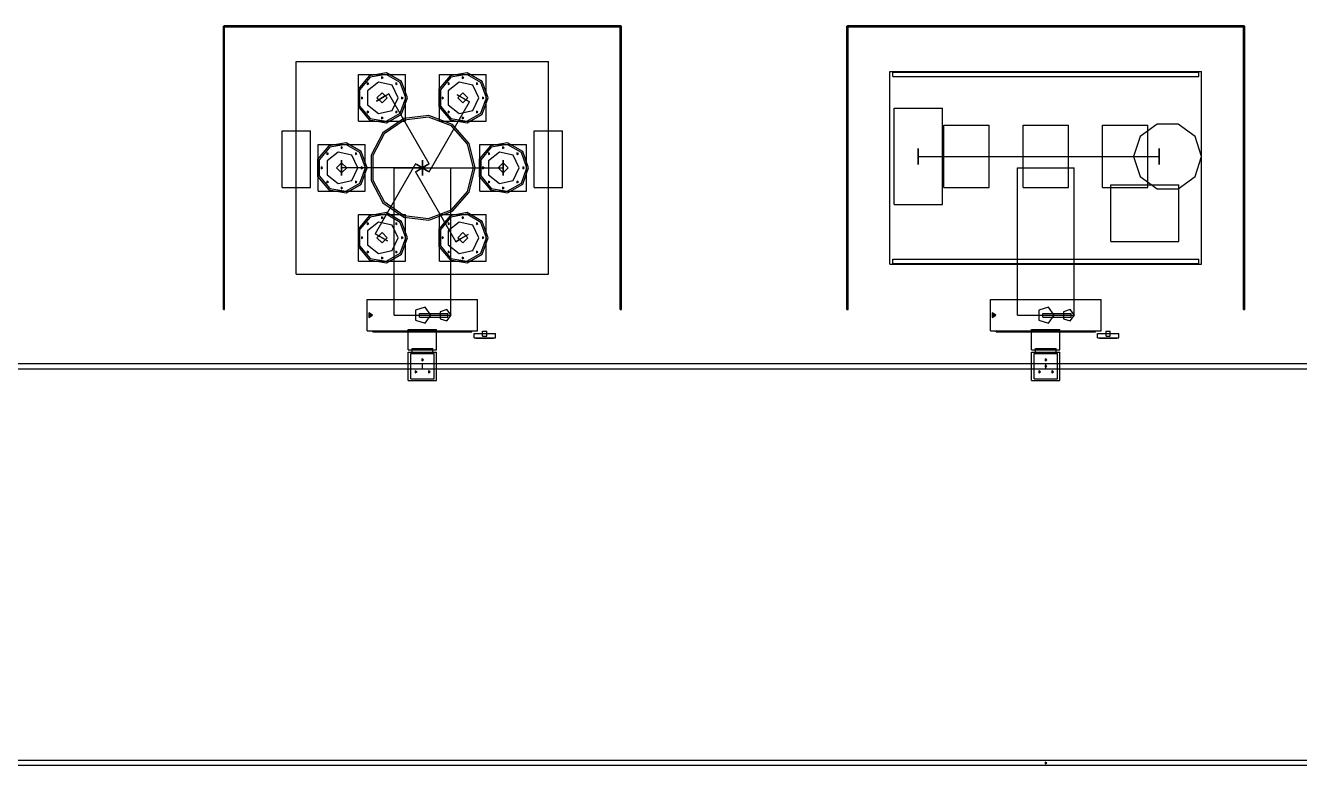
# Model space of a CAD drawing. Header units: millimetres. Extents: x 155910 to 349090, y -230090 to -203978.
# Drawn here: x 207993 to 252954, y -230090 to -203978 of the extents above; entities that cross this region are included whole.
import ezdxf

# ---------------------------------------------------------------- set-up
doc = ezdxf.new("R2010")
doc.units = ezdxf.units.MM

msp = doc.modelspace()

# ---------------------------------------------------------------- linework, layer by layer
at = {"layer": 'V6_FAB1_PORT_DEPO'}
for p, q in [((221500, -215420), (221500, -214700)), ((221500, -215420), (221500, -214700)), ((221500, -214700), (222500, -214700)), ((221500, -214700), (222500, -214700)), ((222500, -215420), (222500, -214700)), ((222500, -215420), (222500, -214700)), ((221500, -215420), (222500, -215420)), ((221500, -215420), (222500, -215420)), ((221500, -216500), (221500, -215500)), ((221500, -216500), (221500, -215500)), ((221500, -215500), (222500, -215500)), ((221500, -215500), (222500, -215500)), ((221590, -216450), (221590, -215550)), ((221590, -216450), (221590, -215550)), ((221590, -215550), (222410, -215550)), ((221590, -215550), (222410, -215550)), ((221635, -215500), (221635, -215380)), ((221635, -215500), (221635, -215380)), ((221635, -215380), (222365, -215380)), ((221635, -215380), (222365, -215380)), ((221635, -215500), (222365, -215500)), ((221635, -215500), (222365, -215500)), ((221710, -215527), (221710, -215503)), ((221710, -215527), (221710, -215503)), ((221710, -215503), (222290, -215503)), ((221710, -215503), (222290, -215503)), ((221710, -215527), (222290, -215527)), ((221710, -215527), (222290, -215527)), ((222040, -215780), (221980, -215745)), ((221980, -215745), (221980, -215815)), ((222040, -215780), (221980, -215745)), ((221980, -215745), (221980, -215815)), ((221980, -215815), (222040, -215780)), ((221980, -215815), (222040, -215780)), ((222290, -215527), (222290, -215503)), ((222290, -215527), (222290, -215503)), ((222365, -215500), (222365, -215380)), ((222365, -215500), (222365, -215380)), ((222410, -216450), (222410, -215550)), ((222410, -216450), (222410, -215550)), ((222500, -216500), (222500, -215500)), ((222500, -216500), (222500, -215500)), ((221810, -216200), (221750, -216165)), ((221750, -216165), (221750, -216235)), ((221810, -216200), (221750, -216165)), ((221750, -216165), (221750, -216235)), ((221750, -216235), (221810, -216200)), ((221750, -216235), (221810, -216200)), ((222270, -216200), (222210, -216165)), ((222210, -216165), (222210, -216235)), ((222270, -216200), (222210, -216165)), ((222210, -216165), (222210, -216235)), ((222210, -216235), (222270, -216200)), ((222210, -216235), (222270, -216200)), ((221500, -216500), (222500, -216500)), ((221500, -216500), (222500, -216500)), ((221590, -216450), (222410, -216450)), ((221590, -216450), (222410, -216450))]:
    msp.add_line(p, q, dxfattribs=at)
at = {"layer": 'V6_FAB1_PORT_IMPLANT'}
for p, q in [((243500, -215420), (243500, -214700)), ((243500, -215420), (243500, -214700)), ((243500, -214700), (244500, -214700)), ((243500, -214700), (244500, -214700)), ((244500, -215420), (244500, -214700)), ((244500, -215420), (244500, -214700)), ((243500, -215420), (244500, -215420)), ((243500, -215420), (244500, -215420)), ((243500, -216500), (243500, -215500)), ((243500, -216500), (243500, -215500)), ((243500, -215500), (244500, -215500)), ((243500, -215500), (244500, -215500)), ((243590, -216450), (243590, -215550)), ((243590, -216450), (243590, -215550)), ((243590, -215550), (244410, -215550)), ((243590, -215550), (244410, -215550)), ((243635, -215500), (243635, -215380)), ((243635, -215500), (243635, -215380)), ((243635, -215380), (244365, -215380)), ((243635, -215380), (244365, -215380)), ((243635, -215500), (244365, -215500)), ((243635, -215500), (244365, -215500)), ((243710, -215527), (243710, -215503)), ((243710, -215527), (243710, -215503)), ((243710, -215503), (244290, -215503)), ((243710, -215503), (244290, -215503)), ((243710, -215527), (244290, -215527)), ((243710, -215527), (244290, -215527)), ((244040, -215780), (243980, -215745)), ((243980, -215745), (243980, -215815)), ((244040, -215780), (243980, -215745)), ((243980, -215745), (243980, -215815)), ((243980, -215815), (244040, -215780)), ((243980, -215815), (244040, -215780)), ((244290, -215527), (244290, -215503)), ((244290, -215527), (244290, -215503)), ((244365, -215500), (244365, -215380)), ((244365, -215500), (244365, -215380)), ((244410, -216450), (244410, -215550)), ((244410, -216450), (244410, -215550)), ((244500, -216500), (244500, -215500)), ((244500, -216500), (244500, -215500)), ((243810, -216200), (243750, -216165)), ((243750, -216165), (243750, -216235)), ((243810, -216200), (243750, -216165)), ((243750, -216165), (243750, -216235)), ((243750, -216235), (243810, -216200)), ((243750, -216235), (243810, -216200)), ((244270, -216200), (244210, -216165)), ((244210, -216165), (244210, -216235)), ((244270, -216200), (244210, -216165)), ((244210, -216165), (244210, -216235)), ((244210, -216235), (244270, -216200)), ((244210, -216235), (244270, -216200)), ((243500, -216500), (244500, -216500)), ((243500, -216500), (244500, -216500)), ((243590, -216450), (244410, -216450)), ((243590, -216450), (244410, -216450))]:
    msp.add_line(p, q, dxfattribs=at)
at = {"layer": 'V6_FAB1_RAIL_01'}
for p, q in [((200000, -215910), (222000, -215910)), ((200000, -215910), (222000, -215910)), ((200000, -216090), (222000, -216090)), ((200000, -216090), (222000, -216090)), ((222000, -216090), (222000, -215910)), ((222000, -216090), (222000, -215910)), ((222000, -216090), (222000, -215910)), ((222000, -216090), (222000, -215910)), ((222000, -215910), (244000, -215910)), ((222000, -215910), (244000, -215910)), ((222000, -216090), (244000, -216090)), ((222000, -216090), (244000, -216090)), ((244034, -216000), (243983, -215971)), ((243983, -215971), (243983, -216029)), ((244034, -216000), (243983, -215971)), ((243983, -215971), (243983, -216029)), ((243983, -216029), (244034, -216000)), ((243983, -216029), (244034, -216000)), ((244000, -216090), (244000, -215910)), ((244000, -216090), (244000, -215910)), ((244000, -216090), (244000, -215910)), ((244000, -216090), (244000, -215910)), ((244000, -215910), (266000, -215910)), ((244000, -215910), (266000, -215910)), ((244000, -216090), (266000, -216090)), ((244000, -216090), (266000, -216090)), ((347000, -229910), (158000, -229910)), ((347000, -229910), (158000, -229910)), ((347000, -230090), (158000, -230090)), ((347000, -230090), (158000, -230090)), ((244034, -230000), (243983, -229971)), ((243983, -229971), (243983, -230029)), ((244034, -230000), (243983, -229971)), ((243983, -229971), (243983, -230029)), ((243983, -230029), (244034, -230000)), ((243983, -230029), (244034, -230000))]:
    msp.add_line(p, q, dxfattribs=at)
at = {"layer": 'V6_FAB1_TOOL_DEPO'}
for p, q in [((214978, -214000), (214978, -204000)), ((214978, -214000), (214978, -204000)), ((214978, -204000), (215022, -204000)), ((214978, -204000), (215022, -204000)), ((215000, -204022), (215000, -203978)), ((215000, -204022), (215000, -203978)), ((215000, -203978), (229000, -203978)), ((215000, -203978), (229000, -203978)), ((215000, -204022), (229000, -204022)), ((215000, -204022), (229000, -204022)), ((215022, -214000), (215022, -204000)), ((215022, -214000), (215022, -204000)), ((228978, -214000), (228978, -204000)), ((228978, -214000), (228978, -204000)), ((228978, -204000), (229022, -204000)), ((228978, -204000), (229022, -204000)), ((229000, -204022), (229000, -203978)), ((229000, -204022), (229000, -203978)), ((229022, -214000), (229022, -204000)), ((229022, -214000), (229022, -204000)), ((217550, -212750), (217550, -205250)), ((217550, -212750), (217550, -205250)), ((217550, -205250), (226450, -205250)), ((217550, -205250), (226450, -205250)), ((226450, -212750), (226450, -205250)), ((226450, -212750), (226450, -205250)), ((220125, -205752), (219729, -206224)), ((220125, -205752), (219729, -206224)), ((219750, -207357), (219750, -205707)), ((219750, -207357), (219750, -205707)), ((219750, -205707), (221400, -205707)), ((219750, -205707), (221400, -205707)), ((220155, -205804), (219786, -206245)), ((220155, -205804), (219786, -206245)), ((220731, -205646), (220125, -205752)), ((220731, -205646), (220125, -205752)), ((220721, -205705), (220155, -205804)), ((220721, -205705), (220155, -205804)), ((220610, -205822), (220558, -205792)), ((220558, -205792), (220558, -205852)), ((220610, -205822), (220558, -205792)), ((220558, -205792), (220558, -205852)), ((220558, -205852), (220610, -205822)), ((220558, -205852), (220610, -205822)), ((221218, -205992), (220721, -205705)), ((221218, -205992), (220721, -205705)), ((221264, -205953), (220731, -205646)), ((221264, -205953), (220731, -205646)), ((221400, -207357), (221400, -205707)), ((221400, -207357), (221400, -205707)), ((222975, -205752), (222579, -206224)), ((222975, -205752), (222579, -206224)), ((222600, -207357), (222600, -205707)), ((222600, -207357), (222600, -205707)), ((222600, -205707), (224250, -205707)), ((222600, -205707), (224250, -205707)), ((223005, -205804), (222636, -206245)), ((223005, -205804), (222636, -206245)), ((223581, -205646), (222975, -205752)), ((223581, -205646), (222975, -205752)), ((223571, -205705), (223005, -205804)), ((223571, -205705), (223005, -205804)), ((223460, -205822), (223408, -205792)), ((223408, -205792), (223408, -205852)), ((223460, -205822), (223408, -205792)), ((223408, -205792), (223408, -205852)), ((223408, -205852), (223460, -205822)), ((223408, -205852), (223460, -205822)), ((224068, -205992), (223571, -205705)), ((224068, -205992), (223571, -205705)), ((224114, -205953), (223581, -205646)), ((224114, -205953), (223581, -205646)), ((224250, -207357), (224250, -205707)), ((224250, -207357), (224250, -205707)), ((219729, -206224), (219729, -206840)), ((219729, -206224), (219729, -206840)), ((219786, -206245), (219786, -206819)), ((219786, -206245), (219786, -206819)), ((220108, -206030), (220055, -205999)), ((220055, -205999), (220055, -206060)), ((220108, -206030), (220055, -205999)), ((220055, -205999), (220055, -206060)), ((220055, -206060), (220108, -206030)), ((220055, -206060), (220108, -206030)), ((220448, -205976), (220061, -206285)), ((220448, -205976), (220061, -206285)), ((220061, -206285), (220061, -206779)), ((220061, -206285), (220061, -206779)), ((220575, -206352), (220395, -206532)), ((220575, -206352), (220395, -206532)), ((220930, -206086), (220448, -205976)), ((220930, -206086), (220448, -205976)), ((220755, -206532), (220575, -206352)), ((220755, -206532), (220575, -206352)), ((221145, -206532), (220930, -206086)), ((221145, -206532), (220930, -206086)), ((221112, -206030), (221060, -205999)), ((221060, -205999), (221060, -206060)), ((221112, -206030), (221060, -205999)), ((221060, -205999), (221060, -206060)), ((221060, -206060), (221112, -206030)), ((221060, -206060), (221112, -206030)), ((221415, -206532), (221218, -205992)), ((221415, -206532), (221218, -205992)), ((221475, -206532), (221264, -205953)), ((221475, -206532), (221264, -205953)), ((222579, -206224), (222579, -206840)), ((222579, -206224), (222579, -206840)), ((222636, -206245), (222636, -206819)), ((222636, -206245), (222636, -206819)), ((222958, -206030), (222905, -205999)), ((222905, -205999), (222905, -206060)), ((222958, -206030), (222905, -205999)), ((222905, -205999), (222905, -206060)), ((222905, -206060), (222958, -206030)), ((222905, -206060), (222958, -206030)), ((223298, -205976), (222911, -206285)), ((223298, -205976), (222911, -206285)), ((222911, -206285), (222911, -206779)), ((222911, -206285), (222911, -206779)), ((223425, -206352), (223245, -206532)), ((223425, -206352), (223245, -206532)), ((223780, -206086), (223298, -205976)), ((223780, -206086), (223298, -205976)), ((223605, -206532), (223425, -206352)), ((223605, -206532), (223425, -206352)), ((223995, -206532), (223780, -206086)), ((223995, -206532), (223780, -206086)), ((223962, -206030), (223910, -205999)), ((223910, -205999), (223910, -206060)), ((223962, -206030), (223910, -205999)), ((223910, -205999), (223910, -206060)), ((223910, -206060), (223962, -206030)), ((223910, -206060), (223962, -206030)), ((224265, -206532), (224068, -205992)), ((224265, -206532), (224068, -205992)), ((224325, -206532), (224114, -205953)), ((224325, -206532), (224114, -205953)), ((219786, -206819), (220155, -207259)), ((219786, -206819), (220155, -207259)), ((219900, -206532), (219847, -206502)), ((219847, -206502), (219847, -206562)), ((219900, -206532), (219847, -206502)), ((219847, -206502), (219847, -206562)), ((219847, -206562), (219900, -206532)), ((219847, -206562), (219900, -206532)), ((220061, -206779), (220448, -207088)), ((220061, -206779), (220448, -207088)), ((220650, -206489), (220379, -206645)), ((220379, -206645), (220650, -206489)), ((220395, -206532), (220575, -206712)), ((220395, -206532), (220575, -206712)), ((220575, -206712), (220755, -206532)), ((220575, -206712), (220755, -206532)), ((220817, -206392), (220650, -206489)), ((220650, -206489), (220817, -206392)), ((222242, -208860), (220817, -206392)), ((220930, -206977), (221145, -206532)), ((220930, -206977), (221145, -206532)), ((221218, -207072), (221415, -206532)), ((221218, -207072), (221415, -206532)), ((221264, -207110), (221475, -206532)), ((221264, -207110), (221475, -206532)), ((221320, -206532), (221268, -206502)), ((221268, -206502), (221268, -206562)), ((221320, -206532), (221268, -206502)), ((221268, -206502), (221268, -206562)), ((221268, -206562), (221320, -206532)), ((221268, -206562), (221320, -206532)), ((222242, -209140), (223667, -206672)), ((222636, -206819), (223005, -207259)), ((222636, -206819), (223005, -207259)), ((222750, -206532), (222698, -206502)), ((222698, -206502), (222698, -206562)), ((222750, -206532), (222698, -206502)), ((222698, -206502), (222698, -206562)), ((222698, -206562), (222750, -206532)), ((222698, -206562), (222750, -206532)), ((222911, -206779), (223298, -207088)), ((222911, -206779), (223298, -207088)), ((223500, -206575), (223229, -206419)), ((223229, -206419), (223500, -206575)), ((223245, -206532), (223425, -206712)), ((223245, -206532), (223425, -206712)), ((223425, -206712), (223605, -206532)), ((223425, -206712), (223605, -206532)), ((223667, -206672), (223500, -206575)), ((223500, -206575), (223667, -206672)), ((223780, -206977), (223995, -206532)), ((223780, -206977), (223995, -206532)), ((224068, -207072), (224265, -206532)), ((224068, -207072), (224265, -206532)), ((224114, -207110), (224325, -206532)), ((224114, -207110), (224325, -206532)), ((224170, -206532), (224118, -206502)), ((224118, -206502), (224118, -206562)), ((224170, -206532), (224118, -206502)), ((224118, -206502), (224118, -206562)), ((224118, -206562), (224170, -206532)), ((224118, -206562), (224170, -206532)), ((219729, -206840), (220125, -207311)), ((219729, -206840), (220125, -207311)), ((220108, -207034), (220055, -207004)), ((220055, -207004), (220055, -207064)), ((220108, -207034), (220055, -207004)), ((220055, -207004), (220055, -207064)), ((220055, -207064), (220108, -207034)), ((220055, -207064), (220108, -207034)), ((220155, -207259), (220721, -207359)), ((220155, -207259), (220721, -207359)), ((220448, -207088), (220930, -206977)), ((220448, -207088), (220930, -206977)), ((220610, -207242), (220558, -207212)), ((220558, -207212), (220558, -207272)), ((220610, -207242), (220558, -207212)), ((220558, -207212), (220558, -207272)), ((220558, -207272), (220610, -207242)), ((220558, -207272), (220610, -207242)), ((221340, -207261), (220608, -207767)), ((221340, -207261), (220608, -207767)), ((220721, -207359), (221218, -207072)), ((220721, -207359), (221218, -207072)), ((220731, -207418), (221264, -207110)), ((220731, -207418), (221264, -207110)), ((221112, -207034), (221060, -207004)), ((221060, -207004), (221060, -207064)), ((221112, -207034), (221060, -207004)), ((221060, -207004), (221060, -207064)), ((221060, -207064), (221112, -207034)), ((221060, -207064), (221112, -207034)), ((222224, -207154), (221340, -207261)), ((222224, -207154), (221340, -207261)), ((222217, -207213), (221362, -207317)), ((222217, -207213), (221362, -207317)), ((223023, -207519), (222217, -207213)), ((223023, -207519), (222217, -207213)), ((223057, -207469), (222224, -207154)), ((223057, -207469), (222224, -207154)), ((222579, -206840), (222975, -207311)), ((222579, -206840), (222975, -207311)), ((222958, -207034), (222905, -207004)), ((222905, -207004), (222905, -207064)), ((222958, -207034), (222905, -207004)), ((222905, -207004), (222905, -207064)), ((222905, -207064), (222958, -207034)), ((222905, -207064), (222958, -207034)), ((223005, -207259), (223571, -207359)), ((223005, -207259), (223571, -207359)), ((223298, -207088), (223780, -206977)), ((223298, -207088), (223780, -206977)), ((223460, -207242), (223408, -207212)), ((223408, -207212), (223408, -207272)), ((223460, -207242), (223408, -207212)), ((223408, -207212), (223408, -207272)), ((223408, -207272), (223460, -207242)), ((223408, -207272), (223460, -207242)), ((223571, -207359), (224068, -207072)), ((223571, -207359), (224068, -207072)), ((223581, -207418), (224114, -207110)), ((223581, -207418), (224114, -207110)), ((223962, -207034), (223910, -207004)), ((223910, -207004), (223910, -207064)), ((223962, -207034), (223910, -207004)), ((223910, -207004), (223910, -207064)), ((223910, -207064), (223962, -207034)), ((223910, -207064), (223962, -207034)), ((217050, -209700), (217050, -207700)), ((217050, -209700), (217050, -207700)), ((217050, -207700), (218050, -207700)), ((217050, -207700), (218050, -207700)), ((218050, -209700), (218050, -207700)), ((218050, -209700), (218050, -207700)), ((219750, -207357), (221400, -207357)), ((219750, -207357), (221400, -207357)), ((220125, -207311), (220731, -207418)), ((220125, -207311), (220731, -207418)), ((221362, -207317), (220653, -207806)), ((221362, -207317), (220653, -207806)), ((222600, -207357), (224250, -207357)), ((222600, -207357), (224250, -207357)), ((222975, -207311), (223581, -207418)), ((222975, -207311), (223581, -207418)), ((223594, -208163), (223023, -207519)), ((223594, -208163), (223023, -207519)), ((223647, -208136), (223057, -207469)), ((223647, -208136), (223057, -207469)), ((225950, -209700), (225950, -207700)), ((225950, -209700), (225950, -207700)), ((225950, -207700), (226950, -207700)), ((225950, -207700), (226950, -207700)), ((226950, -209700), (226950, -207700)), ((226950, -209700), (226950, -207700)), ((219306, -208114), (218700, -208221)), ((219306, -208114), (218700, -208221)), ((219839, -208421), (219306, -208114)), ((219839, -208421), (219306, -208114)), ((220608, -207767), (220194, -208555)), ((220608, -207767), (220194, -208555)), ((220653, -207806), (220252, -208569)), ((220653, -207806), (220252, -208569)), ((223800, -209000), (223594, -208163)), ((223800, -209000), (223594, -208163)), ((223860, -209000), (223647, -208136)), ((223860, -209000), (223647, -208136)), ((225006, -208114), (224400, -208221)), ((225006, -208114), (224400, -208221)), ((225539, -208421), (225006, -208114)), ((225539, -208421), (225006, -208114)), ((218700, -208221), (218304, -208692)), ((218700, -208221), (218304, -208692)), ((218325, -209825), (218325, -208175)), ((218325, -209825), (218325, -208175)), ((218325, -208175), (219975, -208175)), ((218325, -208175), (219975, -208175)), ((218730, -208273), (218361, -208713)), ((218730, -208273), (218361, -208713)), ((218683, -208498), (218630, -208468)), ((218630, -208468), (218630, -208528)), ((218683, -208498), (218630, -208468)), ((218630, -208468), (218630, -208528)), ((218630, -208528), (218683, -208498)), ((218630, -208528), (218683, -208498)), ((219023, -208444), (218636, -208753)), ((219023, -208444), (218636, -208753)), ((219296, -208173), (218730, -208273)), ((219296, -208173), (218730, -208273)), ((219505, -208554), (219023, -208444)), ((219505, -208554), (219023, -208444)), ((219185, -208290), (219132, -208260)), ((219132, -208260), (219132, -208320)), ((219185, -208290), (219132, -208260)), ((219132, -208260), (219132, -208320)), ((219132, -208320), (219185, -208290)), ((219132, -208320), (219185, -208290)), ((219793, -208460), (219296, -208173)), ((219793, -208460), (219296, -208173)), ((219720, -209000), (219505, -208554)), ((219720, -209000), (219505, -208554)), ((219687, -208498), (219635, -208468)), ((219635, -208468), (219635, -208528)), ((219687, -208498), (219635, -208468)), ((219635, -208468), (219635, -208528)), ((219635, -208528), (219687, -208498)), ((219635, -208528), (219687, -208498)), ((219990, -209000), (219793, -208460)), ((219990, -209000), (219793, -208460)), ((220050, -209000), (219839, -208421)), ((220050, -209000), (219839, -208421)), ((219975, -209825), (219975, -208175)), ((219975, -209825), (219975, -208175)), ((220194, -208555), (220194, -209445)), ((220194, -208555), (220194, -209445)), ((220252, -208569), (220252, -209431)), ((220252, -208569), (220252, -209431)), ((224400, -208221), (224004, -208692)), ((224400, -208221), (224004, -208692)), ((224025, -209825), (224025, -208175)), ((224025, -209825), (224025, -208175)), ((224025, -208175), (225675, -208175)), ((224025, -208175), (225675, -208175)), ((224430, -208273), (224061, -208713)), ((224430, -208273), (224061, -208713)), ((224383, -208498), (224330, -208468)), ((224330, -208468), (224330, -208528)), ((224383, -208498), (224330, -208468)), ((224330, -208468), (224330, -208528)), ((224330, -208528), (224383, -208498)), ((224330, -208528), (224383, -208498)), ((224723, -208444), (224336, -208753)), ((224723, -208444), (224336, -208753)), ((224996, -208173), (224430, -208273)), ((224996, -208173), (224430, -208273)), ((225205, -208554), (224723, -208444)), ((225205, -208554), (224723, -208444)), ((224885, -208290), (224832, -208260)), ((224832, -208260), (224832, -208320)), ((224885, -208290), (224832, -208260)), ((224832, -208260), (224832, -208320)), ((224832, -208320), (224885, -208290)), ((224832, -208320), (224885, -208290)), ((225493, -208460), (224996, -208173)), ((225493, -208460), (224996, -208173)), ((225420, -209000), (225205, -208554)), ((225420, -209000), (225205, -208554)), ((225387, -208498), (225335, -208468)), ((225335, -208468), (225335, -208528)), ((225387, -208498), (225335, -208468)), ((225335, -208468), (225335, -208528)), ((225335, -208528), (225387, -208498)), ((225335, -208528), (225387, -208498)), ((225690, -209000), (225493, -208460)), ((225690, -209000), (225493, -208460)), ((225750, -209000), (225539, -208421)), ((225750, -209000), (225539, -208421)), ((225675, -209825), (225675, -208175)), ((225675, -209825), (225675, -208175)), ((218304, -208692), (218304, -209308)), ((218304, -208692), (218304, -209308)), ((218361, -208713), (218361, -209287)), ((218361, -208713), (218361, -209287)), ((218475, -209000), (218422, -208970)), ((218422, -208970), (218422, -209030)), ((218475, -209000), (218422, -208970)), ((218422, -208970), (218422, -209030)), ((218422, -209030), (218475, -209000)), ((218422, -209030), (218475, -209000)), ((218636, -208753), (218636, -209247)), ((218636, -208753), (218636, -209247)), ((219150, -208820), (218970, -209000)), ((219150, -208820), (218970, -209000)), ((218970, -209000), (219150, -209180)), ((218970, -209000), (219150, -209180)), ((219150, -208835), (219150, -208734)), ((219150, -208734), (219150, -209000)), ((219330, -209000), (219150, -208820)), ((219330, -209000), (219150, -208820)), ((219150, -209165), (219150, -208835)), ((219150, -209180), (219330, -209000)), ((219150, -209180), (219330, -209000)), ((219150, -209000), (219150, -209266)), ((222000, -209000), (219150, -209000)), ((219505, -209446), (219720, -209000)), ((219505, -209446), (219720, -209000)), ((219793, -209540), (219990, -209000)), ((219793, -209540), (219990, -209000)), ((219839, -209579), (220050, -209000)), ((219839, -209579), (220050, -209000)), ((219895, -209000), (219842, -208970)), ((219842, -208970), (219842, -209030)), ((219895, -209000), (219842, -208970)), ((219842, -208970), (219842, -209030)), ((219842, -209030), (219895, -209000)), ((219842, -209030), (219895, -209000)), ((221758, -208860), (220333, -211328)), ((221000, -214200), (221000, -209000)), ((221000, -214200), (221000, -209000)), ((221000, -209000), (223000, -209000)), ((221000, -209000), (223000, -209000)), ((221758, -208860), (221925, -208957)), ((221925, -208957), (221758, -208860)), ((221758, -209140), (221925, -209043)), ((221925, -209043), (221758, -209140)), ((222075, -209043), (221804, -208887)), ((221804, -208887), (222075, -209043)), ((222075, -208957), (221804, -209113)), ((221804, -209113), (222075, -208957)), ((221925, -209043), (222196, -208887)), ((222196, -208887), (221925, -209043)), ((221925, -208957), (222196, -209113)), ((222196, -209113), (221925, -208957)), ((222000, -208835), (222000, -208734)), ((222000, -208734), (222000, -209000)), ((222000, -208835), (222000, -208734)), ((222000, -208734), (222000, -209000)), ((222000, -209165), (222000, -208835)), ((222000, -209165), (222000, -208835)), ((222000, -209000), (224850, -209000)), ((222000, -209000), (222000, -209266)), ((222000, -209000), (222000, -209266)), ((222242, -208860), (222075, -208957)), ((222075, -208957), (222242, -208860)), ((222242, -209140), (222075, -209043)), ((222075, -209043), (222242, -209140)), ((223000, -214200), (223000, -209000)), ((223000, -214200), (223000, -209000)), ((223594, -209837), (223800, -209000)), ((223594, -209837), (223800, -209000)), ((223647, -209864), (223860, -209000)), ((223647, -209864), (223860, -209000)), ((224004, -208692), (224004, -209308)), ((224004, -208692), (224004, -209308)), ((224061, -208713), (224061, -209287)), ((224061, -208713), (224061, -209287)), ((224175, -209000), (224122, -208970)), ((224122, -208970), (224122, -209030)), ((224175, -209000), (224122, -208970)), ((224122, -208970), (224122, -209030)), ((224122, -209030), (224175, -209000)), ((224122, -209030), (224175, -209000)), ((224336, -208753), (224336, -209247)), ((224336, -208753), (224336, -209247)), ((224850, -208820), (224670, -209000)), ((224850, -208820), (224670, -209000)), ((224670, -209000), (224850, -209180)), ((224670, -209000), (224850, -209180)), ((224850, -208835), (224850, -208734)), ((224850, -208734), (224850, -209000)), ((225030, -209000), (224850, -208820)), ((225030, -209000), (224850, -208820)), ((224850, -209165), (224850, -208835)), ((224850, -209180), (225030, -209000)), ((224850, -209180), (225030, -209000)), ((224850, -209000), (224850, -209266)), ((225205, -209446), (225420, -209000)), ((225205, -209446), (225420, -209000)), ((225493, -209540), (225690, -209000)), ((225493, -209540), (225690, -209000)), ((225539, -209579), (225750, -209000)), ((225539, -209579), (225750, -209000)), ((225595, -209000), (225542, -208970)), ((225542, -208970), (225542, -209030)), ((225595, -209000), (225542, -208970)), ((225542, -208970), (225542, -209030)), ((225542, -209030), (225595, -209000)), ((225542, -209030), (225595, -209000)), ((218304, -209308), (218700, -209779)), ((218304, -209308), (218700, -209779)), ((218361, -209287), (218730, -209727)), ((218361, -209287), (218730, -209727)), ((218683, -209502), (218630, -209472)), ((218630, -209472), (218630, -209532)), ((218683, -209502), (218630, -209472)), ((218630, -209472), (218630, -209532)), ((218630, -209532), (218683, -209502)), ((218630, -209532), (218683, -209502)), ((218636, -209247), (219023, -209556)), ((218636, -209247), (219023, -209556)), ((219023, -209556), (219505, -209446)), ((219023, -209556), (219505, -209446)), ((219150, -209266), (219150, -209165)), ((219687, -209502), (219635, -209472)), ((219635, -209472), (219635, -209532)), ((219687, -209502), (219635, -209472)), ((219635, -209472), (219635, -209532)), ((219635, -209532), (219687, -209502)), ((219635, -209532), (219687, -209502)), ((220194, -209445), (220608, -210233)), ((220194, -209445), (220608, -210233)), ((220252, -209431), (220653, -210194)), ((220252, -209431), (220653, -210194)), ((221758, -209140), (223183, -211608)), ((222000, -209266), (222000, -209165)), ((222000, -209266), (222000, -209165)), ((224004, -209308), (224400, -209779)), ((224004, -209308), (224400, -209779)), ((224061, -209287), (224430, -209727)), ((224061, -209287), (224430, -209727)), ((224383, -209502), (224330, -209472)), ((224330, -209472), (224330, -209532)), ((224383, -209502), (224330, -209472)), ((224330, -209472), (224330, -209532)), ((224330, -209532), (224383, -209502)), ((224330, -209532), (224383, -209502)), ((224336, -209247), (224723, -209556)), ((224336, -209247), (224723, -209556)), ((224723, -209556), (225205, -209446)), ((224723, -209556), (225205, -209446)), ((224850, -209266), (224850, -209165)), ((225387, -209502), (225335, -209472)), ((225335, -209472), (225335, -209532)), ((225387, -209502), (225335, -209472)), ((225335, -209472), (225335, -209532)), ((225335, -209532), (225387, -209502)), ((225335, -209532), (225387, -209502)), ((217050, -209700), (218050, -209700)), ((217050, -209700), (218050, -209700)), ((218325, -209825), (219975, -209825)), ((218325, -209825), (219975, -209825)), ((218700, -209779), (219306, -209886)), ((218700, -209779), (219306, -209886)), ((218730, -209727), (219296, -209827)), ((218730, -209727), (219296, -209827)), ((219185, -209710), (219132, -209680)), ((219132, -209680), (219132, -209740)), ((219185, -209710), (219132, -209680)), ((219132, -209680), (219132, -209740)), ((219132, -209740), (219185, -209710)), ((219132, -209740), (219185, -209710)), ((219296, -209827), (219793, -209540)), ((219296, -209827), (219793, -209540)), ((219306, -209886), (219839, -209579)), ((219306, -209886), (219839, -209579)), ((223023, -210481), (223594, -209837)), ((223023, -210481), (223594, -209837)), ((223057, -210531), (223647, -209864)), ((223057, -210531), (223647, -209864)), ((224025, -209825), (225675, -209825)), ((224025, -209825), (225675, -209825)), ((224400, -209779), (225006, -209886)), ((224400, -209779), (225006, -209886)), ((224430, -209727), (224996, -209827)), ((224430, -209727), (224996, -209827)), ((224885, -209710), (224832, -209680)), ((224832, -209680), (224832, -209740)), ((224885, -209710), (224832, -209680)), ((224832, -209680), (224832, -209740)), ((224832, -209740), (224885, -209710)), ((224832, -209740), (224885, -209710)), ((224996, -209827), (225493, -209540)), ((224996, -209827), (225493, -209540)), ((225006, -209886), (225539, -209579)), ((225006, -209886), (225539, -209579)), ((225950, -209700), (226950, -209700)), ((225950, -209700), (226950, -209700)), ((220608, -210233), (221340, -210739)), ((220608, -210233), (221340, -210739)), ((220653, -210194), (221362, -210683)), ((220653, -210194), (221362, -210683)), ((220125, -210689), (219729, -211160)), ((220125, -210689), (219729, -211160)), ((219750, -212293), (219750, -210643)), ((219750, -212293), (219750, -210643)), ((219750, -210643), (221400, -210643)), ((219750, -210643), (221400, -210643)), ((220155, -210741), (219786, -211181)), ((220155, -210741), (219786, -211181)), ((220731, -210582), (220125, -210689)), ((220731, -210582), (220125, -210689)), ((220721, -210641), (220155, -210741)), ((220721, -210641), (220155, -210741)), ((220610, -210758), (220558, -210728)), ((220558, -210728), (220558, -210788)), ((220610, -210758), (220558, -210728)), ((220558, -210728), (220558, -210788)), ((220558, -210788), (220610, -210758)), ((220558, -210788), (220610, -210758)), ((221218, -210928), (220721, -210641)), ((221218, -210928), (220721, -210641)), ((221264, -210890), (220731, -210582)), ((221264, -210890), (220731, -210582)), ((221340, -210739), (222224, -210846)), ((221340, -210739), (222224, -210846)), ((221362, -210683), (222217, -210787)), ((221362, -210683), (222217, -210787)), ((221400, -212293), (221400, -210643)), ((221400, -212293), (221400, -210643)), ((222217, -210787), (223023, -210481)), ((222217, -210787), (223023, -210481)), ((222224, -210846), (223057, -210531)), ((222224, -210846), (223057, -210531)), ((222975, -210689), (222579, -211160)), ((222975, -210689), (222579, -211160)), ((222600, -212293), (222600, -210643)), ((222600, -212293), (222600, -210643)), ((222600, -210643), (224250, -210643)), ((222600, -210643), (224250, -210643)), ((223005, -210741), (222636, -211181)), ((223005, -210741), (222636, -211181)), ((223581, -210582), (222975, -210689)), ((223581, -210582), (222975, -210689)), ((223571, -210641), (223005, -210741)), ((223571, -210641), (223005, -210741)), ((223460, -210758), (223408, -210728)), ((223408, -210728), (223408, -210788)), ((223460, -210758), (223408, -210728)), ((223408, -210728), (223408, -210788)), ((223408, -210788), (223460, -210758)), ((223408, -210788), (223460, -210758)), ((224068, -210928), (223571, -210641)), ((224068, -210928), (223571, -210641)), ((224114, -210890), (223581, -210582)), ((224114, -210890), (223581, -210582)), ((224250, -212293), (224250, -210643)), ((224250, -212293), (224250, -210643)), ((219729, -211160), (219729, -211776)), ((219729, -211160), (219729, -211776)), ((219786, -211181), (219786, -211755)), ((219786, -211181), (219786, -211755)), ((220108, -210966), (220055, -210936)), ((220055, -210936), (220055, -210996)), ((220108, -210966), (220055, -210936)), ((220055, -210936), (220055, -210996)), ((220055, -210996), (220108, -210966)), ((220055, -210996), (220108, -210966)), ((220448, -210912), (220061, -211221)), ((220448, -210912), (220061, -211221)), ((220061, -211221), (220061, -211715)), ((220061, -211221), (220061, -211715)), ((220575, -211288), (220395, -211468)), ((220575, -211288), (220395, -211468)), ((220930, -211023), (220448, -210912)), ((220930, -211023), (220448, -210912)), ((220755, -211468), (220575, -211288)), ((220755, -211468), (220575, -211288)), ((221145, -211468), (220930, -211023)), ((221145, -211468), (220930, -211023)), ((221112, -210966), (221060, -210936)), ((221060, -210936), (221060, -210996)), ((221112, -210966), (221060, -210936)), ((221060, -210936), (221060, -210996)), ((221060, -210996), (221112, -210966)), ((221060, -210996), (221112, -210966)), ((221415, -211468), (221218, -210928)), ((221415, -211468), (221218, -210928)), ((221475, -211468), (221264, -210890)), ((221475, -211468), (221264, -210890)), ((222579, -211160), (222579, -211776)), ((222579, -211160), (222579, -211776)), ((222636, -211181), (222636, -211755)), ((222636, -211181), (222636, -211755)), ((222958, -210966), (222905, -210936)), ((222905, -210936), (222905, -210996)), ((222958, -210966), (222905, -210936)), ((222905, -210936), (222905, -210996)), ((222905, -210996), (222958, -210966)), ((222905, -210996), (222958, -210966)), ((223298, -210912), (222911, -211221)), ((223298, -210912), (222911, -211221)), ((222911, -211221), (222911, -211715)), ((222911, -211221), (222911, -211715)), ((223425, -211288), (223245, -211468)), ((223425, -211288), (223245, -211468)), ((223780, -211023), (223298, -210912)), ((223780, -211023), (223298, -210912)), ((223605, -211468), (223425, -211288)), ((223605, -211468), (223425, -211288)), ((223995, -211468), (223780, -211023)), ((223995, -211468), (223780, -211023)), ((223962, -210966), (223910, -210936)), ((223910, -210936), (223910, -210996)), ((223962, -210966), (223910, -210936)), ((223910, -210936), (223910, -210996)), ((223910, -210996), (223962, -210966)), ((223910, -210996), (223962, -210966)), ((224265, -211468), (224068, -210928)), ((224265, -211468), (224068, -210928)), ((224325, -211468), (224114, -210890)), ((224325, -211468), (224114, -210890)), ((219786, -211755), (220155, -212196)), ((219786, -211755), (220155, -212196)), ((219900, -211468), (219847, -211438)), ((219847, -211438), (219847, -211498)), ((219900, -211468), (219847, -211438)), ((219847, -211438), (219847, -211498)), ((219847, -211498), (219900, -211468)), ((219847, -211498), (219900, -211468)), ((220061, -211715), (220448, -212024)), ((220061, -211715), (220448, -212024)), ((220333, -211328), (220500, -211425)), ((220500, -211425), (220333, -211328)), ((220395, -211468), (220575, -211648)), ((220395, -211468), (220575, -211648)), ((220500, -211425), (220771, -211581)), ((220771, -211581), (220500, -211425)), ((220575, -211648), (220755, -211468)), ((220575, -211648), (220755, -211468)), ((220930, -211914), (221145, -211468)), ((220930, -211914), (221145, -211468)), ((221218, -212008), (221415, -211468)), ((221218, -212008), (221415, -211468)), ((221264, -212047), (221475, -211468)), ((221264, -212047), (221475, -211468)), ((221320, -211468), (221268, -211438)), ((221268, -211438), (221268, -211498)), ((221320, -211468), (221268, -211438)), ((221268, -211438), (221268, -211498)), ((221268, -211498), (221320, -211468)), ((221268, -211498), (221320, -211468)), ((222636, -211755), (223005, -212196)), ((222636, -211755), (223005, -212196)), ((222750, -211468), (222698, -211438)), ((222698, -211438), (222698, -211498)), ((222750, -211468), (222698, -211438)), ((222698, -211438), (222698, -211498)), ((222698, -211498), (222750, -211468)), ((222698, -211498), (222750, -211468)), ((222911, -211715), (223298, -212024)), ((222911, -211715), (223298, -212024)), ((223183, -211608), (223350, -211511)), ((223350, -211511), (223183, -211608)), ((223245, -211468), (223425, -211648)), ((223245, -211468), (223425, -211648)), ((223350, -211511), (223621, -211355)), ((223621, -211355), (223350, -211511)), ((223425, -211648), (223605, -211468)), ((223425, -211648), (223605, -211468)), ((223780, -211914), (223995, -211468)), ((223780, -211914), (223995, -211468)), ((224068, -212008), (224265, -211468)), ((224068, -212008), (224265, -211468)), ((224114, -212047), (224325, -211468)), ((224114, -212047), (224325, -211468)), ((224170, -211468), (224118, -211438)), ((224118, -211438), (224118, -211498)), ((224170, -211468), (224118, -211438)), ((224118, -211438), (224118, -211498)), ((224118, -211498), (224170, -211468)), ((224118, -211498), (224170, -211468)), ((219729, -211776), (220125, -212248)), ((219729, -211776), (220125, -212248)), ((220108, -211970), (220055, -211940)), ((220055, -211940), (220055, -212001)), ((220108, -211970), (220055, -211940)), ((220055, -211940), (220055, -212001)), ((220055, -212001), (220108, -211970)), ((220055, -212001), (220108, -211970)), ((220155, -212196), (220721, -212295)), ((220155, -212196), (220721, -212295)), ((220448, -212024), (220930, -211914)), ((220448, -212024), (220930, -211914)), ((220610, -212178), (220558, -212148)), ((220558, -212148), (220558, -212208)), ((220610, -212178), (220558, -212148)), ((220558, -212148), (220558, -212208)), ((220558, -212208), (220610, -212178)), ((220558, -212208), (220610, -212178)), ((220721, -212295), (221218, -212008)), ((220721, -212295), (221218, -212008)), ((220731, -212354), (221264, -212047)), ((220731, -212354), (221264, -212047)), ((221112, -211970), (221060, -211940)), ((221060, -211940), (221060, -212001)), ((221112, -211970), (221060, -211940)), ((221060, -211940), (221060, -212001)), ((221060, -212001), (221112, -211970)), ((221060, -212001), (221112, -211970)), ((222579, -211776), (222975, -212248)), ((222579, -211776), (222975, -212248)), ((222958, -211970), (222905, -211940)), ((222905, -211940), (222905, -212001)), ((222958, -211970), (222905, -211940)), ((222905, -211940), (222905, -212001)), ((222905, -212001), (222958, -211970)), ((222905, -212001), (222958, -211970)), ((223005, -212196), (223571, -212295)), ((223005, -212196), (223571, -212295)), ((223298, -212024), (223780, -211914)), ((223298, -212024), (223780, -211914)), ((223460, -212178), (223408, -212148)), ((223408, -212148), (223408, -212208)), ((223460, -212178), (223408, -212148)), ((223408, -212148), (223408, -212208)), ((223408, -212208), (223460, -212178)), ((223408, -212208), (223460, -212178)), ((223571, -212295), (224068, -212008)), ((223571, -212295), (224068, -212008)), ((223581, -212354), (224114, -212047)), ((223581, -212354), (224114, -212047)), ((223962, -211970), (223910, -211940)), ((223910, -211940), (223910, -212001)), ((223962, -211970), (223910, -211940)), ((223910, -211940), (223910, -212001)), ((223910, -212001), (223962, -211970)), ((223910, -212001), (223962, -211970)), ((219750, -212293), (221400, -212293)), ((219750, -212293), (221400, -212293)), ((220125, -212248), (220731, -212354)), ((220125, -212248), (220731, -212354)), ((222600, -212293), (224250, -212293)), ((222600, -212293), (224250, -212293)), ((222975, -212248), (223581, -212354)), ((222975, -212248), (223581, -212354)), ((217550, -212750), (226450, -212750)), ((217550, -212750), (226450, -212750)), ((214978, -214000), (215022, -214000)), ((214978, -214000), (215022, -214000)), ((220050, -214750), (220050, -213650)), ((220050, -214750), (220050, -213650)), ((220050, -213650), (223950, -213650)), ((220050, -213650), (223950, -213650)), ((222093, -213915), (221757, -214024)), ((222093, -213915), (221757, -214024)), ((222300, -214200), (222093, -213915)), ((222300, -214200), (222093, -213915)), ((222865, -214000), (222630, -214077)), ((222865, -214000), (222630, -214077)), ((223010, -214200), (222865, -214000)), ((223010, -214200), (222865, -214000)), ((223950, -214750), (223950, -213650)), ((223950, -214750), (223950, -213650)), ((228978, -214000), (229022, -214000)), ((228978, -214000), (229022, -214000)), ((220240, -214200), (220105, -214122)), ((220105, -214122), (220105, -214278)), ((220240, -214200), (220105, -214122)), ((220105, -214122), (220105, -214278)), ((220240, -214200), (220105, -214122)), ((220105, -214122), (220105, -214278)), ((220240, -214200), (220105, -214122)), ((220105, -214122), (220105, -214278)), ((220240, -214200), (220105, -214122)), ((220105, -214122), (220105, -214278)), ((220240, -214200), (220105, -214122)), ((220105, -214122), (220105, -214278)), ((220105, -214278), (220240, -214200)), ((220105, -214278), (220240, -214200)), ((220105, -214278), (220240, -214200)), ((220105, -214278), (220240, -214200)), ((220105, -214278), (220240, -214200)), ((220105, -214278), (220240, -214200)), ((220195, -214200), (220128, -214161)), ((220128, -214161), (220128, -214239)), ((220195, -214200), (220128, -214161)), ((220128, -214161), (220128, -214239)), ((220128, -214239), (220195, -214200)), ((220128, -214239), (220195, -214200)), ((221000, -214200), (223000, -214200)), ((221000, -214200), (223000, -214200)), ((221757, -214024), (221757, -214376)), ((221757, -214024), (221757, -214376)), ((221757, -214376), (222093, -214485)), ((221757, -214376), (222093, -214485)), ((221900, -214265), (221900, -214135)), ((221900, -214265), (221900, -214135)), ((221900, -214135), (222900, -214135)), ((221900, -214135), (222900, -214135)), ((221900, -214265), (222900, -214265)), ((221900, -214265), (222900, -214265)), ((222093, -214485), (222300, -214200)), ((222093, -214485), (222300, -214200)), ((222630, -214077), (222630, -214323)), ((222630, -214077), (222630, -214323)), ((222630, -214323), (222865, -214400)), ((222630, -214323), (222865, -214400)), ((222865, -214400), (223010, -214200)), ((222865, -214400), (223010, -214200)), ((222900, -214265), (222900, -214135)), ((222900, -214265), (222900, -214135)), ((220050, -214750), (223950, -214750)), ((220050, -214750), (223950, -214750)), ((220250, -214788), (220250, -214748)), ((220250, -214788), (220250, -214748)), ((220250, -214748), (223750, -214748)), ((220250, -214748), (223750, -214748)), ((220250, -214788), (223750, -214788)), ((220250, -214788), (223750, -214788)), ((223750, -214788), (223750, -214748)), ((223750, -214788), (223750, -214748)), ((223825, -214995), (223825, -214845)), ((223825, -214995), (223825, -214845)), ((223825, -214845), (224575, -214845)), ((223825, -214845), (224575, -214845)), ((224125, -214940), (224125, -214760)), ((224125, -214940), (224125, -214760)), ((224125, -214760), (224275, -214760)), ((224125, -214760), (224275, -214760)), ((224275, -214940), (224275, -214760)), ((224275, -214940), (224275, -214760)), ((224575, -214995), (224575, -214845)), ((224575, -214995), (224575, -214845)), ((223825, -214995), (224575, -214995)), ((223825, -214995), (224575, -214995)), ((223890, -215011), (223890, -214999)), ((223890, -215011), (223890, -214999)), ((223890, -214999), (224510, -214999)), ((223890, -214999), (224510, -214999)), ((223890, -215011), (224510, -215011)), ((223890, -215011), (224510, -215011)), ((224125, -214940), (224275, -214940)), ((224125, -214940), (224275, -214940)), ((224510, -215011), (224510, -214999)), ((224510, -215011), (224510, -214999))]:
    msp.add_line(p, q, dxfattribs=at)
at = {"layer": 'V6_FAB1_TOOL_IMPLANT'}
for p, q in [((236978, -214000), (236978, -204000)), ((236978, -214000), (236978, -204000)), ((236978, -204000), (237022, -204000)), ((236978, -204000), (237022, -204000)), ((237000, -204022), (237000, -203978)), ((237000, -204022), (237000, -203978)), ((237000, -203978), (251000, -203978)), ((237000, -203978), (251000, -203978)), ((237000, -204022), (251000, -204022)), ((237000, -204022), (251000, -204022)), ((237022, -214000), (237022, -204000)), ((237022, -214000), (237022, -204000)), ((250978, -214000), (250978, -204000)), ((250978, -214000), (250978, -204000)), ((250978, -204000), (251022, -204000)), ((250978, -204000), (251022, -204000)), ((251000, -204022), (251000, -203978)), ((251000, -204022), (251000, -203978)), ((251022, -214000), (251022, -204000)), ((251022, -214000), (251022, -204000)), ((238500, -212400), (238500, -205600)), ((238500, -212400), (238500, -205600)), ((238500, -205600), (249500, -205600)), ((238500, -205600), (249500, -205600)), ((238600, -205780), (238600, -205620)), ((238600, -205780), (238600, -205620)), ((238600, -205620), (249400, -205620)), ((238600, -205620), (249400, -205620)), ((238600, -205780), (249400, -205780)), ((238600, -205780), (249400, -205780)), ((249400, -205780), (249400, -205620)), ((249400, -205780), (249400, -205620)), ((249500, -212400), (249500, -205600)), ((249500, -212400), (249500, -205600)), ((238650, -210300), (238650, -206900)), ((238650, -210300), (238650, -206900)), ((238650, -206900), (240350, -206900)), ((238650, -206900), (240350, -206900)), ((240350, -210300), (240350, -206900)), ((240350, -210300), (240350, -206900)), ((240400, -209700), (240400, -207500)), ((240400, -209700), (240400, -207500)), ((240400, -207500), (242000, -207500)), ((240400, -207500), (242000, -207500)), ((242000, -209700), (242000, -207500)), ((242000, -209700), (242000, -207500)), ((243200, -209700), (243200, -207500)), ((243200, -209700), (243200, -207500)), ((243200, -207500), (244800, -207500)), ((243200, -207500), (244800, -207500)), ((244800, -209700), (244800, -207500)), ((244800, -209700), (244800, -207500)), ((246000, -209700), (246000, -207500)), ((246000, -209700), (246000, -207500)), ((246000, -207500), (247600, -207500)), ((246000, -207500), (247600, -207500)), ((247929, -207459), (247329, -207895)), ((247929, -207459), (247329, -207895)), ((247600, -209700), (247600, -207500)), ((247600, -209700), (247600, -207500)), ((248671, -207459), (247929, -207459)), ((248671, -207459), (247929, -207459)), ((249271, -207895), (248671, -207459)), ((249271, -207895), (248671, -207459)), ((247329, -207895), (247100, -208600)), ((247329, -207895), (247100, -208600)), ((249500, -208600), (249271, -207895)), ((249500, -208600), (249271, -207895)), ((239500, -208424), (239500, -208315)), ((239500, -208315), (239500, -208600)), ((239500, -208776), (239500, -208424)), ((239500, -208600), (248000, -208600)), ((239500, -208600), (239500, -208885)), ((247100, -208600), (247329, -209305)), ((247100, -208600), (247329, -209305)), ((248000, -208424), (248000, -208315)), ((248000, -208315), (248000, -208600)), ((248000, -208776), (248000, -208424)), ((248000, -208600), (248000, -208885)), ((249271, -209305), (249500, -208600)), ((249271, -209305), (249500, -208600)), ((239500, -208885), (239500, -208776)), ((243000, -214200), (243000, -209000)), ((243000, -214200), (243000, -209000)), ((243000, -209000), (245000, -209000)), ((243000, -209000), (245000, -209000)), ((245000, -214200), (245000, -209000)), ((245000, -214200), (245000, -209000)), ((248000, -208885), (248000, -208776)), ((247329, -209305), (247929, -209741)), ((247329, -209305), (247929, -209741)), ((248671, -209741), (249271, -209305)), ((248671, -209741), (249271, -209305)), ((240400, -209700), (242000, -209700)), ((240400, -209700), (242000, -209700)), ((243200, -209700), (244800, -209700)), ((243200, -209700), (244800, -209700)), ((246000, -209700), (247600, -209700)), ((246000, -209700), (247600, -209700)), ((246300, -211600), (246300, -209600)), ((246300, -211600), (246300, -209600)), ((246300, -209600), (248700, -209600)), ((246300, -209600), (248700, -209600)), ((247929, -209741), (248671, -209741)), ((247929, -209741), (248671, -209741)), ((248700, -211600), (248700, -209600)), ((248700, -211600), (248700, -209600)), ((238650, -210300), (240350, -210300)), ((238650, -210300), (240350, -210300)), ((246300, -211600), (248700, -211600)), ((246300, -211600), (248700, -211600)), ((238500, -212400), (249500, -212400)), ((238500, -212400), (249500, -212400)), ((238600, -212380), (238600, -212220)), ((238600, -212380), (238600, -212220)), ((238600, -212220), (249400, -212220)), ((238600, -212220), (249400, -212220)), ((238600, -212380), (249400, -212380)), ((238600, -212380), (249400, -212380)), ((249400, -212380), (249400, -212220)), ((249400, -212380), (249400, -212220)), ((236978, -214000), (237022, -214000)), ((236978, -214000), (237022, -214000)), ((242050, -214750), (242050, -213650)), ((242050, -214750), (242050, -213650)), ((242050, -213650), (245950, -213650)), ((242050, -213650), (245950, -213650)), ((244093, -213915), (243757, -214024)), ((244093, -213915), (243757, -214024)), ((244300, -214200), (244093, -213915)), ((244300, -214200), (244093, -213915)), ((244865, -214000), (244630, -214077)), ((244865, -214000), (244630, -214077)), ((245010, -214200), (244865, -214000)), ((245010, -214200), (244865, -214000)), ((245950, -214750), (245950, -213650)), ((245950, -214750), (245950, -213650)), ((250978, -214000), (251022, -214000)), ((250978, -214000), (251022, -214000)), ((242240, -214200), (242105, -214122)), ((242105, -214122), (242105, -214278)), ((242240, -214200), (242105, -214122)), ((242105, -214122), (242105, -214278)), ((242240, -214200), (242105, -214122)), ((242105, -214122), (242105, -214278)), ((242240, -214200), (242105, -214122)), ((242105, -214122), (242105, -214278)), ((242240, -214200), (242105, -214122)), ((242105, -214122), (242105, -214278)), ((242240, -214200), (242105, -214122)), ((242105, -214122), (242105, -214278)), ((242105, -214278), (242240, -214200)), ((242105, -214278), (242240, -214200)), ((242105, -214278), (242240, -214200)), ((242105, -214278), (242240, -214200)), ((242105, -214278), (242240, -214200)), ((242105, -214278), (242240, -214200)), ((242195, -214200), (242128, -214161)), ((242128, -214161), (242128, -214239)), ((242195, -214200), (242128, -214161)), ((242128, -214161), (242128, -214239)), ((242128, -214239), (242195, -214200)), ((242128, -214239), (242195, -214200)), ((243000, -214200), (245000, -214200)), ((243000, -214200), (245000, -214200)), ((243757, -214024), (243757, -214376)), ((243757, -214024), (243757, -214376)), ((243757, -214376), (244093, -214485)), ((243757, -214376), (244093, -214485)), ((243900, -214265), (243900, -214135)), ((243900, -214265), (243900, -214135)), ((243900, -214135), (244900, -214135)), ((243900, -214135), (244900, -214135)), ((243900, -214265), (244900, -214265)), ((243900, -214265), (244900, -214265)), ((244093, -214485), (244300, -214200)), ((244093, -214485), (244300, -214200)), ((244630, -214077), (244630, -214323)), ((244630, -214077), (244630, -214323)), ((244630, -214323), (244865, -214400)), ((244630, -214323), (244865, -214400)), ((244865, -214400), (245010, -214200)), ((244865, -214400), (245010, -214200)), ((244900, -214265), (244900, -214135)), ((244900, -214265), (244900, -214135)), ((242050, -214750), (245950, -214750)), ((242050, -214750), (245950, -214750)), ((242250, -214788), (242250, -214748)), ((242250, -214788), (242250, -214748)), ((242250, -214748), (245750, -214748)), ((242250, -214748), (245750, -214748)), ((242250, -214788), (245750, -214788)), ((242250, -214788), (245750, -214788)), ((245750, -214788), (245750, -214748)), ((245750, -214788), (245750, -214748)), ((245825, -214995), (245825, -214845)), ((245825, -214995), (245825, -214845)), ((245825, -214845), (246575, -214845)), ((245825, -214845), (246575, -214845)), ((246125, -214940), (246125, -214760)), ((246125, -214940), (246125, -214760)), ((246125, -214760), (246275, -214760)), ((246125, -214760), (246275, -214760)), ((246275, -214940), (246275, -214760)), ((246275, -214940), (246275, -214760)), ((246575, -214995), (246575, -214845)), ((246575, -214995), (246575, -214845)), ((245825, -214995), (246575, -214995)), ((245825, -214995), (246575, -214995)), ((245890, -215011), (245890, -214999)), ((245890, -215011), (245890, -214999)), ((245890, -214999), (246510, -214999)), ((245890, -214999), (246510, -214999)), ((245890, -215011), (246510, -215011)), ((245890, -215011), (246510, -215011)), ((246125, -214940), (246275, -214940)), ((246125, -214940), (246275, -214940)), ((246510, -215011), (246510, -214999)), ((246510, -215011), (246510, -214999))]:
    msp.add_line(p, q, dxfattribs=at)

doc.saveas('drawing.dxf')
